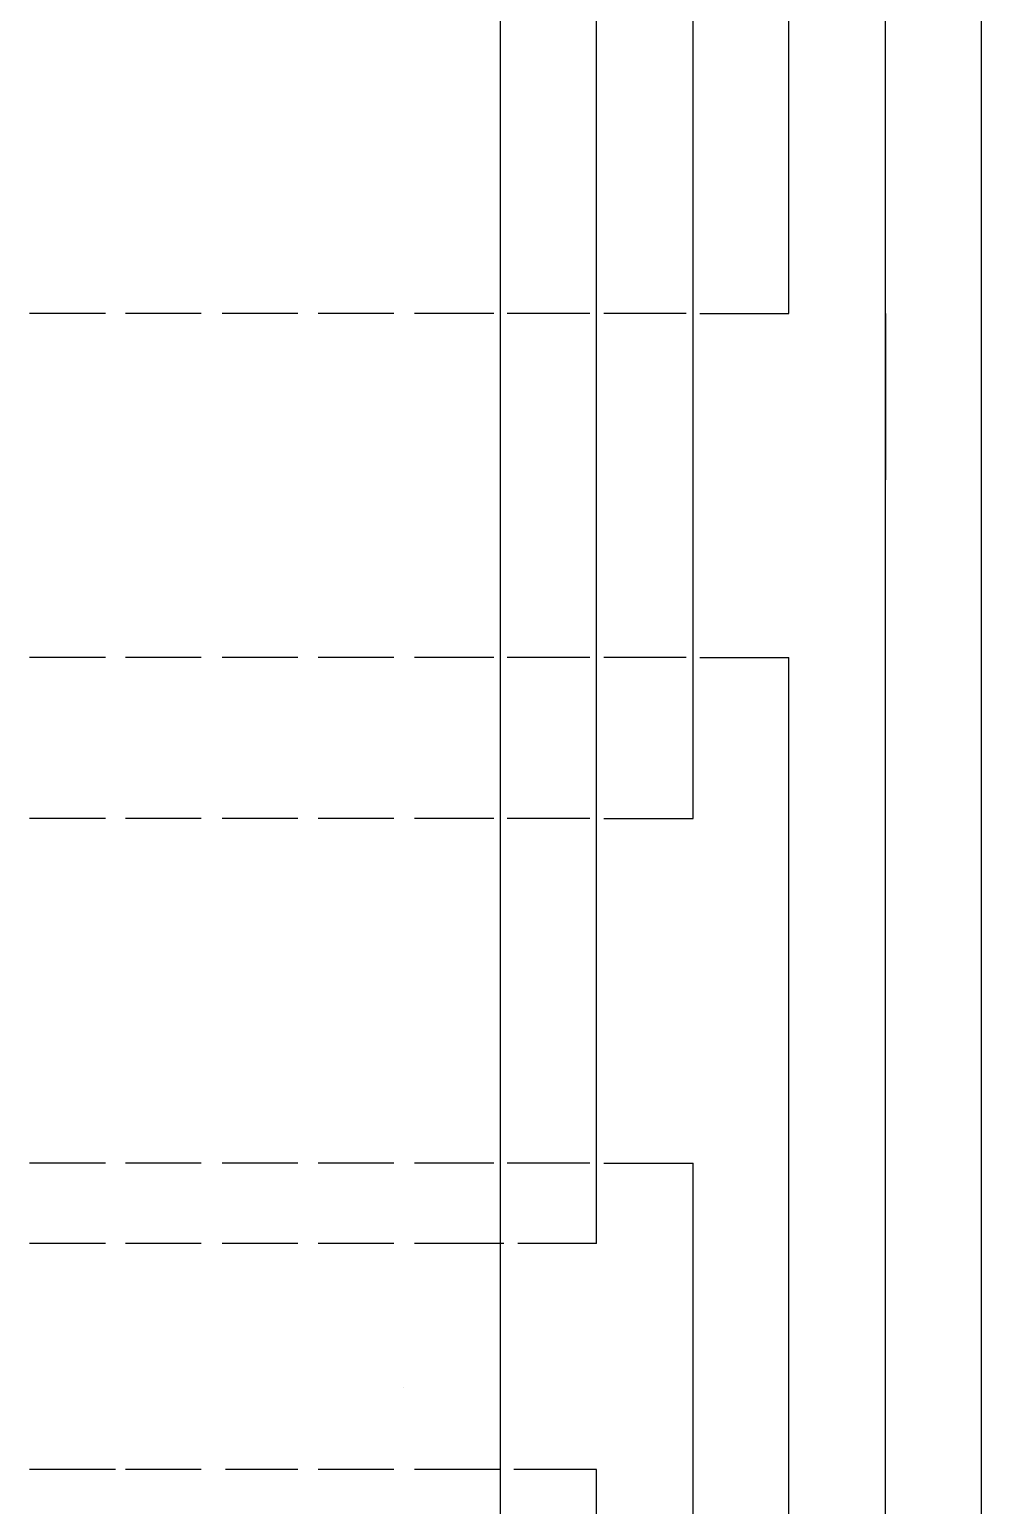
# Model space of a CAD drawing. Header units: millimetres. Extents: x 0 to 33.1, y 1.5 to 45.3.
# Drawn here: x 19.744 to 22.109, y 22.084 to 25.752 of the extents above; entities that cross this region are included whole.
import ezdxf

# ---------------------------------------------------------------- set-up
doc = ezdxf.new("R2010")
doc.units = ezdxf.units.MM
doc.header["$MEASUREMENT"] = 0
doc.layers.get('0').update_dxf_attribs({"linetype": 'CONTINUOUS'})

msp = doc.modelspace()

# ---------------------------------------------------------------- linework, layer by layer
at = {"color": 4, "linetype": 'Continuous'}
for p, q in [((20.9144, 24.8361), (20.9144, 26.8594)), ((22.1094, 24.5994), (22.1094, 26.8594)), ((20.9144, 22.2211), (20.9144, 24.8361)), ((22.1094, 22.2211), (22.1094, 24.5994)), ((20.9144, 17.8378), (20.9144, 22.2211)), ((22.1094, 17.8378), (22.1094, 22.2211))]:
    msp.add_line(p, q, dxfattribs=at)
at = {"color": 5, "linetype": 'Continuous'}
for p, q in [((21.1528, 24.8361), (21.1528, 26.8594)), ((21.1528, 22.7344), (21.1528, 24.8694)), ((21.1528, 22.1728), (20.9478, 22.1728)), ((21.1528, 19.7078), (21.1528, 22.1728)), ((21.1528, 22.1728), (21.1528, 22.1728))]:
    msp.add_line(p, q, dxfattribs=at)
at = {"color": 104, "linetype": 'Continuous'}
for p, q in [((21.3928, 24.8361), (21.3928, 26.8594)), ((21.3928, 23.7911), (21.3928, 24.8694)), ((19.9328, 23.7911), (19.7444, 23.7911)), ((20.1711, 23.7911), (19.9828, 23.7911)), ((20.4111, 23.7911), (20.2228, 23.7911)), ((20.6494, 23.7911), (20.4611, 23.7911)), ((20.8978, 23.7911), (20.7011, 23.7911)), ((21.1361, 23.7911), (20.9311, 23.7911)), ((21.1711, 23.7911), (21.3928, 23.7911)), ((19.9328, 22.9344), (19.7444, 22.9344)), ((20.1711, 22.9344), (19.9828, 22.9344)), ((20.4111, 22.9344), (20.2228, 22.9344)), ((20.6494, 22.9344), (20.4611, 22.9344)), ((20.8978, 22.9344), (20.7011, 22.9344)), ((21.1361, 22.9344), (20.9311, 22.9344)), ((21.1711, 22.9344), (21.3928, 22.9344)), ((21.3928, 22.2211), (21.3928, 22.9344)), ((21.3928, 19.9811), (21.3928, 22.2211))]:
    msp.add_line(p, q, dxfattribs=at)
at = {"color": 3, "linetype": 'Continuous'}
for p, q in [((21.6311, 25.0461), (21.6311, 26.8594)), ((19.9328, 25.0461), (19.7444, 25.0461)), ((20.1711, 25.0461), (19.9828, 25.0461)), ((20.4111, 25.0461), (20.2228, 25.0461)), ((20.6494, 25.0461), (20.4611, 25.0461)), ((20.8978, 25.0461), (20.7011, 25.0461)), ((21.1361, 25.0461), (20.9311, 25.0461)), ((21.3761, 25.0461), (21.1711, 25.0461)), ((21.4094, 25.0461), (21.6311, 25.0461)), ((19.9328, 24.1911), (19.7444, 24.1911)), ((20.1711, 24.1911), (19.9828, 24.1911)), ((20.4111, 24.1911), (20.2228, 24.1911)), ((20.6494, 24.1911), (20.4611, 24.1911)), ((20.8978, 24.1911), (20.7011, 24.1911)), ((21.1361, 24.1911), (20.9311, 24.1911)), ((21.3761, 24.1911), (21.1711, 24.1911)), ((21.4094, 24.1911), (21.6311, 24.1911)), ((21.6311, 22.2211), (21.6311, 24.1911)), ((21.6311, 20.6844), (21.6311, 22.2211))]:
    msp.add_line(p, q, dxfattribs=at)
at = {"color": 52, "linetype": 'Continuous'}
for p, q in [((21.8711, 24.5994), (21.8711, 26.8594)), ((21.8711, 17.8378), (21.8711, 25.0461))]:
    msp.add_line(p, q, dxfattribs=at)
at = {"color": 7, "linetype": 'Continuous'}
for p, q in [((21.8711, 25.0461), (21.8711, 24.6328)), ((19.9328, 22.7344), (19.7444, 22.7344)), ((20.1711, 22.7344), (19.9828, 22.7344)), ((20.4111, 22.7344), (20.2228, 22.7344)), ((20.6494, 22.7344), (20.4611, 22.7344)), ((20.9228, 22.7344), (20.7011, 22.7344)), ((21.1528, 22.7344), (20.9578, 22.7344)), ((20.6744, 22.3778), (20.6744, 22.3778)), ((19.9578, 22.1728), (19.7444, 22.1728)), ((20.1711, 22.1728), (19.9828, 22.1728)), ((20.4111, 22.1728), (20.2311, 22.1728)), ((20.6494, 22.1728), (20.4611, 22.1728)), ((20.9144, 22.1728), (20.7011, 22.1728))]:
    msp.add_line(p, q, dxfattribs=at)

doc.saveas('drawing.dxf')
